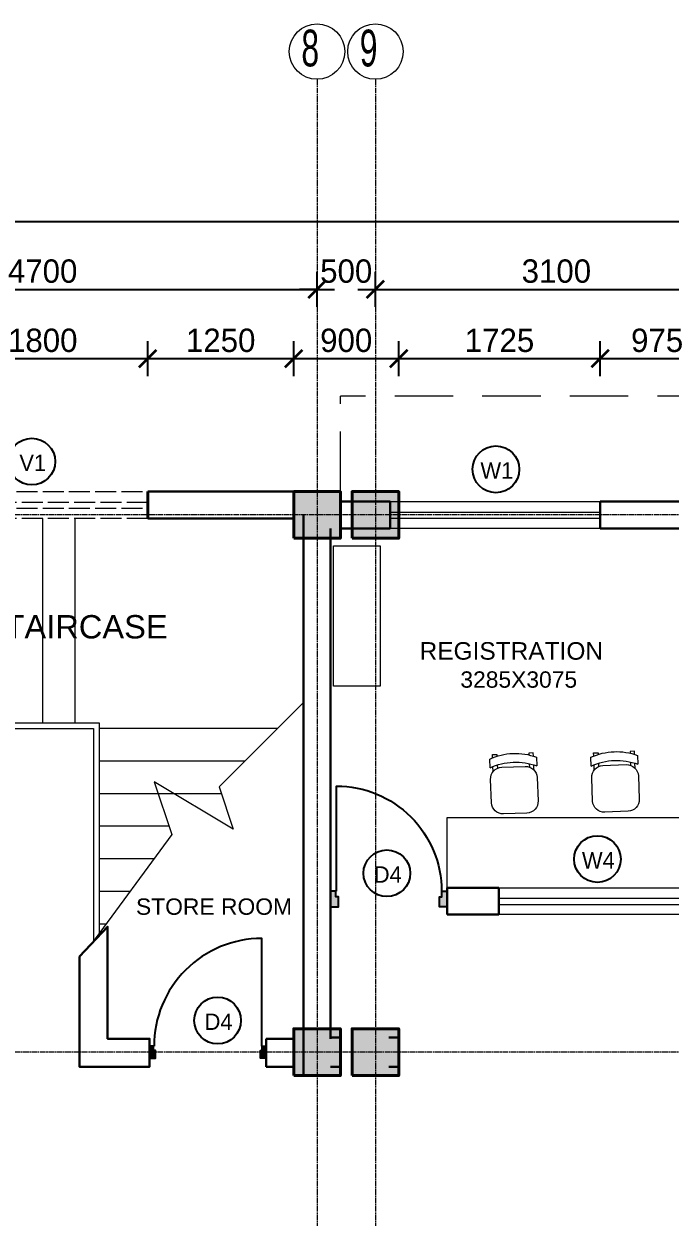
# Model space of a CAD drawing. Header units: inches. Extents: x -3071 to 2014935, y -37057 to 549694.
# Drawn here: x 1470038 to 1475573, y 427335 to 437552 of the extents above; entities that cross this region are included whole.
import ezdxf
from ezdxf.enums import TextEntityAlignment as Align

# ---------------------------------------------------------------- set-up
doc = ezdxf.new("R2010")
doc.units = ezdxf.units.IN
doc.header["$MEASUREMENT"] = 0
for name, pattern in [('ACAD_ISO08W100', [36, 24, -3, 6, -3]), ('DASHED', [0.75, 0.5, -0.25]), ('Hidden', [15, 12, -3])]:
    doc.linetypes.add(name, pattern=pattern)
for name, color, linetype, lineweight in [('001-Archi- door window elevation', 92, 'Continuous', 25), ('001-Archi-Opening Tags', 14, 'Continuous', 25), ('002-Archi- Opening', 90, 'Continuous', 25), ('A .09 overhang', 1, 'Continuous', 9), ('A .4 col', 5, 'Continuous', 40), ('A 0.09 Furniture', 30, 'Continuous', 5), ('A 0.13 dw', 3, 'Continuous', 13), ('A 0.13 IND DIM', 240, 'Continuous', 13), ('A 0.40 wall', 160, 'Continuous', 40), ('cen', 50, 'ACAD_ISO08W100', 5), ('DIM', 161, 'Continuous', 15), ('dotted line', 1, 'DASHED', 9), ('Grid Tag', 6, 'Continuous', 20), ('p1 walls stone outline', 4, 'Continuous', 30), ('text', 7, 'Continuous', 25)]:
    doc.layers.add(name, color=color, linetype=linetype, lineweight=lineweight)
doc.styles.add('AERIAL', font='arial.ttf', dxfattribs={"height": 10})
doc.styles.add('Archi 100', font='GOTHIC.TTF', dxfattribs={"height": 200})
doc.styles.add('CG', font='GOTHIC.TTF', dxfattribs={"height": 40})
doc.styles.get("Standard").update_dxf_attribs({"font": 'GOTHIC.TTF'})
doc.dimstyles.new('Archi 100', dxfattribs={"dimtxt": 200, "dimasz": 150, "dimexe": 150, "dimexo": 300, "dimgap": 50, "dimtad": 1, "dimdec": 0, "dimrnd": 5, "dimzin": 0, "dimdsep": 46, "dimtxsty": 'Archi 100', "dimblk": 'ARCHTICK', "dimcen": 0.09, "dimdle": 150, "dimclrd": 256, "dimclre": 256, "dimclrt": 256, "dimadec": 0, "dimazin": 0, "dimtfac": 1, "dimtdec": 0, "dimtix": 1, "dimtofl": 0, "dimtmove": 0, "dimatfit": 3, "dimfxl": 150, "dimfxlon": 1, "dimtolj": 1, "dimtzin": 0, "dimlwd": -1, "dimlwe": -1, "dimarcsym": 0})

# ---------------------------------------------------------------- blocks, each defined once
blk = doc.blocks.new('*U655')
at = {"ltscale": 100}
for points in [[(5, 50), (5, -50), (55, -50), (55, 15), (40, 15), (40, 50)], [(995, 50), (995, -50), (945, -50), (945, 15), (960, 15), (960, 50)]]:
    blk.add_hatch(color=256, dxfattribs=at).paths.add_polyline_path(points)
blk.add_lwpolyline([(43, 50), (43, 964, -0.414214), (957, 50)], format="xyb", dxfattribs=at)
for points in [[(5, 50), (5, -50), (55, -50), (55, 15), (40, 15), (40, 50)], [(995, 50), (995, -50), (945, -50), (945, 15), (960, 15), (960, 50)]]:
    blk.add_lwpolyline(points, close=True)
blk = doc.blocks.new('VENT 1800')
at = {"layer": 'A 0.13 dw', "linetype": 'Hidden', "ltscale": 15}
for p, q in [((165850, 199351), (167650, 199351)), ((167650, 199258), (165850, 199258)), ((165850, 199208), (167650, 199208)), ((167650, 199121), (165850, 199121))]:
    blk.add_line(p, q, dxfattribs=at)
at = {"layer": 'A 0.40 wall', "ltscale": 15}
for p, q in [((165850, 199121), (165850, 199351)), ((167650, 199351), (167650, 199121)), ((165850, 199258), (165850, 199208)), ((167650, 199208), (167650, 199258))]:
    blk.add_line(p, q, dxfattribs=at)
blk = doc.blocks.new('W2')
at = {"layer": 'A 0.13 dw'}
for points in [[(143910, 195589), (143910, 195359), (142110, 195359), (142110, 195589)], [(142110, 195446), (143910, 195446), (143910, 195496), (142110, 195496)]]:
    blk.add_lwpolyline(points, close=True, dxfattribs=at)
blk = doc.blocks.new('grid')
at = {"layer": 'Grid Tag', "linetype": 'Continuous', "ltscale": 30}
blk.add_circle((51, 48), 264, dxfattribs=at)
blk.add_attdef('GRID', (-143, -93), '', height=200)
blk = doc.blocks.new('chair ordinary plan')
at = {"linetype": 'Continuous'}
for p, q in [((100, 515), (-100, 515)), ((-200, 415), (-200, 215)), ((200, 215), (200, 415)), ((-200, 115), (-200, 40)), ((-100, 115), (100, 115)), ((200, 40), (200, 115))]:
    blk.add_line(p, q, dxfattribs=at)
for points in [[(-175, 149), (-175, 105)], [(-137, 94), (-137, 122)], [(137, 94), (137, 122)], [(175, 149), (175, 105)], [(-175, 30), (-175, 3), (-137, 3), (-137, 19)], [(175, 30), (175, 3), (137, 3), (137, 19)]]:
    blk.add_lwpolyline(points, dxfattribs=at)
for centre, radius, start, end in [((-100, 415), 100, 90, 180), ((100, 415), 100, 0, 90), ((-100, 215), 100, 180, 270), ((100, 215), 100, 270, 0), ((0, 595), 520, 247.3799, 292.6201), ((0, 520), 520, 247.3799, 292.6201)]:
    blk.add_arc(centre, radius, start, end, dxfattribs=at)
blk = doc.blocks.new('bench 0400 x 1200 plan')
at = {"color": 0, "linetype": 'Continuous'}
blk.add_lwpolyline([(1200, 0), (0, 0), (0, 400), (1200, 400)], close=True, dxfattribs=at)
blk = doc.blocks.new('*U1552')
at = {"ltscale": 100}
for points in [[(5, 50), (5, -50), (55, -50), (55, 15), (40, 15), (40, 50)], [(745, 50), (745, -50), (695, -50), (695, 15), (710, 15), (710, 50)]]:
    blk.add_hatch(color=256, dxfattribs=at).paths.add_polyline_path(points)
blk.add_lwpolyline([(43, 50), (43, 716, -0.414214), (709, 50)], format="xyb", dxfattribs=at)
for points in [[(5, 50), (5, -50), (55, -50), (55, 15), (40, 15), (40, 50)], [(745, 50), (745, -50), (695, -50), (695, 15), (710, 15), (710, 50)]]:
    blk.add_lwpolyline(points, close=True)
blk = doc.blocks.new('window tag')
blk.add_circle((0, 0), 200)
at = {"style": 'Archi 100', "flags": 1}
for tag, p in [('WIDTH', (15, 174.5)), ('HEIGHT', (-4.5, -348.5))]:
    blk.add_attdef(tag, p, '', height=200, dxfattribs=at)
at = {"style": 'Archi 100'}
blk.add_attdef('SYMBOL', text='', height=200, dxfattribs=at).set_placement((8, -10.5), align=Align.MIDDLE_CENTER)
blk = doc.blocks.new('EWD')
at = {"layer": 'A 0.13 dw'}
for points in [[(1200362, 362216), (1200362, 361986), (1198562, 361986), (1198562, 362216)], [(1198562, 362073), (1200362, 362073), (1200362, 362123), (1198562, 362123)]]:
    blk.add_lwpolyline(points, close=True, dxfattribs=at)
blk = doc.blocks.new('_ArchTick')
at = {"color": 0, "linetype": 'ByBlock', "const_width": 0.15}
blk.add_lwpolyline([(-0.5, -0.5), (0.5, 0.5)], dxfattribs=at)
blk = doc.blocks.new('*D1672')
at = {"transparency": 16777216}
for p, q in [((1469300, 434536), (1469300, 434836)), ((1471099, 434536), (1471099, 434836)), ((1469150, 434686), (1471249, 434686))]:
    blk.add_line(p, q, dxfattribs=at)
at = {"layer": 'Defpoints', "color": 0, "transparency": 16777216}
for p in [(1471099, 434686), (1469300, 433547), (1471099, 433547)]:
    blk.add_point(p, dxfattribs=at)
at = {"transparency": 16777216, "xscale": 150, "yscale": 150, "zscale": 150, "rotation": 180}
blk.add_blockref('_ArchTick', (1469300, 434686), dxfattribs=at)
at = {"transparency": 16777216, "xscale": 150, "yscale": 150, "zscale": 150}
blk.add_blockref('_ArchTick', (1471099, 434686), dxfattribs=at)
at = {"transparency": 16777216, "insert": (1470200, 434841), "char_height": 200, "attachment_point": 5, "style": 'Archi 100'}
blk.add_mtext('\\A1;1800', dxfattribs=at)
blk = doc.blocks.new('*D1673')
at = {"transparency": 16777216}
for p, q in [((1471099, 434536), (1471099, 434836)), ((1472349, 434536), (1472349, 434836)), ((1470949, 434686), (1472499, 434686))]:
    blk.add_line(p, q, dxfattribs=at)
at = {"layer": 'Defpoints', "color": 0, "transparency": 16777216}
for p in [(1472349, 434686), (1471099, 433547), (1472349, 433547)]:
    blk.add_point(p, dxfattribs=at)
at = {"transparency": 16777216, "xscale": 150, "yscale": 150, "zscale": 150, "rotation": 180}
blk.add_blockref('_ArchTick', (1471099, 434686), dxfattribs=at)
at = {"transparency": 16777216, "xscale": 150, "yscale": 150, "zscale": 150}
blk.add_blockref('_ArchTick', (1472349, 434686), dxfattribs=at)
at = {"transparency": 16777216, "insert": (1471724, 434841), "char_height": 200, "attachment_point": 5, "style": 'Archi 100'}
blk.add_mtext('\\A1;1250', dxfattribs=at)
blk = doc.blocks.new('*D1674')
at = {"transparency": 16777216}
for p, q in [((1472349, 434536), (1472349, 434836)), ((1473249, 434536), (1473249, 434836)), ((1472199, 434686), (1473399, 434686))]:
    blk.add_line(p, q, dxfattribs=at)
at = {"layer": 'Defpoints', "color": 0, "transparency": 16777216}
for p in [(1473249, 434686), (1472349, 433547), (1473249, 433547)]:
    blk.add_point(p, dxfattribs=at)
at = {"transparency": 16777216, "xscale": 150, "yscale": 150, "zscale": 150, "rotation": 180}
blk.add_blockref('_ArchTick', (1472349, 434686), dxfattribs=at)
at = {"transparency": 16777216, "xscale": 150, "yscale": 150, "zscale": 150}
blk.add_blockref('_ArchTick', (1473249, 434686), dxfattribs=at)
at = {"transparency": 16777216, "insert": (1472799, 434841), "char_height": 200, "attachment_point": 5, "style": 'Archi 100'}
blk.add_mtext('\\A1;900', dxfattribs=at)
blk = doc.blocks.new('*D1675')
at = {"transparency": 16777216}
for p, q in [((1473249, 434536), (1473249, 434836)), ((1474974, 434536), (1474974, 434836)), ((1473099, 434686), (1475124, 434686))]:
    blk.add_line(p, q, dxfattribs=at)
at = {"layer": 'Defpoints', "color": 0, "transparency": 16777216}
for p in [(1474974, 434686), (1473249, 433547), (1474974, 433462)]:
    blk.add_point(p, dxfattribs=at)
at = {"transparency": 16777216, "xscale": 150, "yscale": 150, "zscale": 150, "rotation": 180}
blk.add_blockref('_ArchTick', (1473249, 434686), dxfattribs=at)
at = {"transparency": 16777216, "xscale": 150, "yscale": 150, "zscale": 150}
blk.add_blockref('_ArchTick', (1474974, 434686), dxfattribs=at)
at = {"transparency": 16777216, "insert": (1474112, 434841), "char_height": 200, "attachment_point": 5, "style": 'Archi 100'}
blk.add_mtext('\\A1;1725', dxfattribs=at)
blk = doc.blocks.new('*D1676')
at = {"transparency": 16777216}
for p, q in [((1474974, 434536), (1474974, 434836)), ((1475949, 434536), (1475949, 434836)), ((1474824, 434686), (1476099, 434686))]:
    blk.add_line(p, q, dxfattribs=at)
at = {"layer": 'Defpoints', "color": 0, "transparency": 16777216}
for p in [(1475949, 434686), (1475949, 433547), (1474974, 433462)]:
    blk.add_point(p, dxfattribs=at)
at = {"transparency": 16777216, "xscale": 150, "yscale": 150, "zscale": 150, "rotation": 180}
blk.add_blockref('_ArchTick', (1474974, 434686), dxfattribs=at)
at = {"transparency": 16777216, "xscale": 150, "yscale": 150, "zscale": 150}
blk.add_blockref('_ArchTick', (1475949, 434686), dxfattribs=at)
at = {"transparency": 16777216, "insert": (1475462, 434841), "char_height": 200, "attachment_point": 5, "style": 'Archi 100'}
blk.add_mtext('\\A1;975', dxfattribs=at)
blk = doc.blocks.new('*D1693')
at = {"transparency": 16777216}
for p, q in [((1467849, 435129), (1467849, 435429)), ((1472549, 435129), (1472549, 435429)), ((1467699, 435279), (1472699, 435279))]:
    blk.add_line(p, q, dxfattribs=at)
at = {"layer": 'Defpoints', "color": 0, "transparency": 16777216}
for p in [(1472549, 435279), (1467849, 433547), (1472549, 433547)]:
    blk.add_point(p, dxfattribs=at)
at = {"transparency": 16777216, "xscale": 150, "yscale": 150, "zscale": 150, "rotation": 180}
blk.add_blockref('_ArchTick', (1467849, 435279), dxfattribs=at)
at = {"transparency": 16777216, "xscale": 150, "yscale": 150, "zscale": 150}
blk.add_blockref('_ArchTick', (1472549, 435279), dxfattribs=at)
at = {"transparency": 16777216, "insert": (1470199, 435434), "char_height": 200, "attachment_point": 5, "style": 'Archi 100'}
blk.add_mtext('\\A1;4700', dxfattribs=at)
blk = doc.blocks.new('*D1694')
at = {"transparency": 16777216}
for p, q in [((1472549, 435129), (1472549, 435429)), ((1473049, 435129), (1473049, 435429)), ((1472549, 435279), (1472399, 435279)), ((1473049, 435279), (1473199, 435279))]:
    blk.add_line(p, q, dxfattribs=at)
at = {"layer": 'Defpoints', "color": 0, "transparency": 16777216}
for p in [(1473049, 435279), (1472549, 433547), (1473049, 433547)]:
    blk.add_point(p, dxfattribs=at)
at = {"transparency": 16777216, "xscale": 150, "yscale": 150, "zscale": 150}
blk.add_blockref('_ArchTick', (1472549, 435279), dxfattribs=at)
at = {"transparency": 16777216, "xscale": 150, "yscale": 150, "zscale": 150, "rotation": 180}
blk.add_blockref('_ArchTick', (1473049, 435279), dxfattribs=at)
at = {"transparency": 16777216, "insert": (1472799, 435434), "char_height": 200, "attachment_point": 5, "style": 'Archi 100'}
blk.add_mtext('\\A1;500', dxfattribs=at)
blk = doc.blocks.new('*D1695')
at = {"transparency": 16777216}
for p, q in [((1473049, 435129), (1473049, 435429)), ((1476149, 435129), (1476149, 435429)), ((1472899, 435279), (1476299, 435279))]:
    blk.add_line(p, q, dxfattribs=at)
at = {"layer": 'Defpoints', "color": 0, "transparency": 16777216}
for p in [(1476149, 435279), (1473049, 433547), (1476149, 433547)]:
    blk.add_point(p, dxfattribs=at)
at = {"transparency": 16777216, "xscale": 150, "yscale": 150, "zscale": 150, "rotation": 180}
blk.add_blockref('_ArchTick', (1473049, 435279), dxfattribs=at)
at = {"transparency": 16777216, "xscale": 150, "yscale": 150, "zscale": 150}
blk.add_blockref('_ArchTick', (1476149, 435279), dxfattribs=at)
at = {"transparency": 16777216, "insert": (1474599, 435434), "char_height": 200, "attachment_point": 5, "style": 'Archi 100'}
blk.add_mtext('\\A1;3100', dxfattribs=at)
blk = doc.blocks.new('*D1699')
at = {"transparency": 16777216}
for p, q in [((1448099, 435709), (1448099, 436009)), ((1487149, 435709), (1487149, 436009)), ((1447949, 435859), (1487299, 435859))]:
    blk.add_line(p, q, dxfattribs=at)
at = {"layer": 'Defpoints', "color": 0, "transparency": 16777216}
for p in [(1487149, 435859), (1448099, 433547), (1487149, 433547)]:
    blk.add_point(p, dxfattribs=at)
at = {"transparency": 16777216, "xscale": 150, "yscale": 150, "zscale": 150, "rotation": 180}
blk.add_blockref('_ArchTick', (1448099, 435859), dxfattribs=at)
at = {"transparency": 16777216, "xscale": 150, "yscale": 150, "zscale": 150}
blk.add_blockref('_ArchTick', (1487149, 435859), dxfattribs=at)
at = {"transparency": 16777216, "insert": (1467624, 436014), "char_height": 200, "attachment_point": 5, "style": 'Archi 100'}
blk.add_mtext('\\A1;39050', dxfattribs=at)

msp = doc.modelspace()

# ---------------------------------------------------------------- hatches: boundary and pattern name
at = {"layer": 'A .4 col', "linetype": 'Continuous'}
h = msp.add_hatch(color=256, dxfattribs=at)
h.dxf.hatch_style = 1
h.paths.add_polyline_path([(1472349.45, 433147.13), (1472749.45, 433147.13), (1472749.45, 433547.13), (1472349.45, 433547.13)])
h = msp.add_hatch(color=256, dxfattribs=at)
h.dxf.hatch_style = 1
h.paths.add_polyline_path([(1472849.45, 433147.13), (1473249.45, 433147.13), (1473249.45, 433547.13), (1472849.45, 433547.13)])
h = msp.add_hatch(color=256, dxfattribs=at)
h.dxf.hatch_style = 1
h.paths.add_polyline_path([(1472349.45, 428547.13), (1472749.45, 428547.13), (1472749.45, 428947.13), (1472349.45, 428947.13)])
h = msp.add_hatch(color=256, dxfattribs=at)
h.dxf.hatch_style = 1
h.paths.add_polyline_path([(1472849.45, 428547.13), (1473249.45, 428547.13), (1473249.45, 428947.13), (1472849.45, 428947.13)])

# ---------------------------------------------------------------- linework, layer by layer
at = {"layer": 'A .09 overhang', "ltscale": 20}
msp.add_line((1472749.45, 433547.9), (1472749.45, 434062.9), dxfattribs=at)
at = {"layer": 'A .4 col', "linetype": 'Continuous'}
for points in [[(1472349.45, 433147.13), (1472749.45, 433147.13), (1472749.45, 433547.13), (1472349.45, 433547.13)], [(1472849.45, 433147.13), (1473249.45, 433147.13), (1473249.45, 433547.13), (1472849.45, 433547.13)], [(1472349.45, 428547.13), (1472749.45, 428547.13), (1472749.45, 428947.13), (1472349.45, 428947.13)], [(1472849.45, 428547.13), (1473249.45, 428547.13), (1473249.45, 428947.13), (1472849.45, 428947.13)]]:
    msp.add_lwpolyline(points, close=True, dxfattribs=at)
at = {"layer": 'A 0.09 Furniture', "linetype": 'Continuous'}
for p, q in [((1473664.16, 430755.6), (1476090.12, 430755.6)), ((1473664.16, 430155.6), (1473664.16, 430755.6))]:
    msp.add_line(p, q, dxfattribs=at)
at = {"layer": 'cen', "ltscale": 2}
for p, q in [((1472549.45, 437077.51), (1472549.45, 411992.49)), ((1473049.45, 437077.51), (1473049.45, 411992.49)), ((1491464.45, 433347.13), (1443784.45, 433347.13)), ((1491464.45, 428747.13), (1443784.45, 428747.13))]:
    msp.add_line(p, q, dxfattribs=at)
at = {"layer": 'DIM', "ltscale": 20}
for p, q in [((1470199.45, 431568.37), (1470199.45, 433317.13)), ((1470478.45, 431568.37), (1470478.45, 433317.13)), ((1472210.7, 431518.37), (1470684.45, 431518.37)), ((1471931.7, 431239.37), (1470684.45, 431239.37)), ((1471731.42, 430960.37), (1470684.45, 430960.37)), ((1471281.25, 430681.37), (1470684.45, 430681.37)), ((1471150.56, 430402.37), (1470684.45, 430402.37)), ((1470945.89, 430123.37), (1470684.45, 430123.37)), ((1470741.22, 429844.37), (1470684.45, 429844.37))]:
    msp.add_line(p, q, dxfattribs=at)
at = {"layer": 'DIM'}
for p, q in [((1469714.45, 431568.37), (1470684.45, 431568.37)), ((1469764.45, 431518.37), (1470634.45, 431518.37)), ((1470634.45, 431518.37), (1470634.45, 429704.93)), ((1470684.45, 431568.37), (1470684.45, 429758.02))]:
    msp.add_line(p, q, dxfattribs=at)
at = {"layer": 'DIM', "ltscale": 20}
msp.add_lwpolyline([(1472434.45, 431742.13), (1471711.93, 431019.61), (1471831.45, 430656.31), (1471154.59, 431061.34), (1471304.36, 430612.04), (1470617.56, 429675.79)], dxfattribs=at)
at = {"layer": 'dotted line', "ltscale": 1000}
for p in [(1487964.45, 434362.9), (1472749.45, 433547.9)]:
    msp.add_line(p, (1472749.45, 434362.9), dxfattribs=at)
at = {"layer": 'p1 walls stone outline'}
for p, q in [((1472549.45, 433547.13), (1471099.47, 433547.13)), ((1473174.43, 433462.13), (1472749.45, 433462.13)), ((1473174.43, 433462.13), (1473174.43, 433232.13)), ((1477049.51, 433462.13), (1474974.31, 433462.13)), ((1474974.31, 433462.13), (1474974.31, 433232.13)), ((1472434.45, 433347.13), (1472434.45, 428547.13)), ((1472349.45, 433317.13), (1471099.47, 433317.13)), ((1472664.45, 433232.13), (1472664.05, 428862.13)), ((1473174.43, 433232.13), (1472749.45, 433232.13)), ((1476034.45, 433232.13), (1474974.31, 433232.13)), ((1474106.63, 430155.59), (1473664.16, 430155.59)), ((1473664.16, 430155.59), (1473664.16, 429925.59)), ((1474106.63, 430155.59), (1474106.63, 429925.59)), ((1473664.16, 429925.6), (1474106.63, 429925.6)), ((1472114.4, 428862.13), (1472349.45, 428862.13)), ((1472114.4, 428862.13), (1472114.4, 428622.13)), ((1472749.45, 428872.13), (1472664.45, 428872.13)), ((1473249.45, 428872.13), (1473164.45, 428872.13)), ((1472114.4, 428622.13), (1472349.45, 428622.13)), ((1472749.45, 428622.13), (1472664.45, 428622.13)), ((1473249.45, 428622.13), (1473164.45, 428622.13))]:
    msp.add_line(p, q, dxfattribs=at)
msp.add_lwpolyline([(1470514.45, 429565.91), (1470514.45, 428622.13), (1471114.4, 428622.13), (1471114.4, 428862.13), (1470754.45, 428862.13), (1470754.45, 429820.73)], close=True, dxfattribs=at)

# ---------------------------------------------------------------- block references
ref = msp.add_blockref('grid', (1472503.22, 437271.7), dxfattribs=dict(xscale=0.8987445155798923, yscale=0.8987445155798923, zscale=0.8987445155798923))
ref.add_attrib('GRID', '8', (1472414.69, 437187.91), dxfattribs={"height": 314.56, "width": 0.65})
ref = msp.add_blockref('grid', (1473003.22, 437271.7), dxfattribs=dict(xscale=0.8987445155798923, yscale=0.8987445155798923, zscale=0.8987445155798923))
ref.add_attrib('GRID', '9', (1472914.69, 437187.91), dxfattribs={"height": 314.56, "width": 0.65})
at = {"layer": '001-Archi- door window elevation', "color": 2}
msp.add_blockref('EWD', (275544.75, 67939.34), dxfattribs=at)
at = {"layer": '001-Archi-Opening Tags'}
ref = msp.add_blockref('window tag', (1470106.24, 433804.2), dxfattribs=at)
ref.add_attrib('SYMBOL', 'V1', dxfattribs={"layer": '0', "height": 140, "style": 'CG'}).set_placement((1470114.24, 433793.7), align=Align.MIDDLE_CENTER)
ref = msp.add_blockref('window tag', (1474081.18, 433737.93), dxfattribs=at)
ref.add_attrib('SYMBOL', 'W1', dxfattribs={"layer": '0', "height": 140, "style": 'CG'}).set_placement((1474089.18, 433727.43), align=Align.MIDDLE_CENTER)
ref = msp.add_blockref('window tag', (1474950.48, 430400.29), dxfattribs=at)
ref.add_attrib('SYMBOL', 'W4', dxfattribs={"layer": '0', "height": 140, "style": 'CG'}).set_placement((1474958.48, 430389.79), align=Align.MIDDLE_CENTER)
ref = msp.add_blockref('window tag', (1473147.13, 430278.92), dxfattribs=at)
ref.add_attrib('SYMBOL', 'D4', dxfattribs={"layer": '0', "height": 140, "style": 'CG'}).set_placement((1473155.13, 430268.42), align=Align.MIDDLE_CENTER)
ref = msp.add_blockref('window tag', (1471697.68, 429018.41), dxfattribs=at)
ref.add_attrib('SYMBOL', 'D4', dxfattribs={"layer": '0', "height": 140, "style": 'CG'}).set_placement((1471705.68, 429007.91), align=Align.MIDDLE_CENTER)
at = {"layer": '002-Archi- Opening'}
for name, p, xscale, yscale, zscale in [('*U1552', (1472657.4, 430058.22), 1.351351351346239, 1.351351351346239, 1.351351351346239), ('*U655', (1472119.45, 428747.13), -1.010101010106155, 1.01010101010101, 1.01010101010101)]:
    msp.add_blockref(name, p, dxfattribs=dict(at, xscale=xscale, yscale=yscale, zscale=zscale))
at = {"layer": 'A 0.09 Furniture', "linetype": 'Continuous', "rotation": 270}
msp.add_blockref('bench 0400 x 1200 plan', (1472691.04, 433081.48), dxfattribs=at)
at = {"layer": 'A 0.09 Furniture', "linetype": 'Continuous', "xscale": -1, "rotation": 182.2830288970792}
for p in [(1474226.22, 431305.22), (1475092.6, 431320.14)]:
    msp.add_blockref('chair ordinary plan', p, dxfattribs=at)
at = {"layer": 'A 0.13 IND DIM'}
msp.add_blockref('W2', (1331064.16, 237873.53), dxfattribs=at)
at = {"layer": 'p1 walls stone outline'}
msp.add_blockref('VENT 1800', (1303449.37, 234196.42), dxfattribs=at)

# ---------------------------------------------------------------- texts
at = {"layer": 'text', "attachment_point": 1, "style": 'AERIAL'}
for s, insert, char_height, width in [('MAIN STAIRCASE', (1468909.92, 432489.74), 200, 14192.8258), ('REGISTRATION\\P{\\H0.75x;        \\H1.244x;3285X3075}', (1473427.31, 432257.96), 150, 14192.8258), ('STORE ROOM', (1470998.53, 430063.48), 140, 1897.5412)]:
    msp.add_mtext(s, dxfattribs=dict(at, insert=insert, char_height=char_height, width=width))

# ---------------------------------------------------------------- dimensions: what is measured, and where the dimension line sits
for base, p1, p2, picture, middle in [((1487149.45, 435858.53), (1448099.45, 433547.13), (1487149.45, 433547.13), '*D1699', (1467624.45, 436013.56)), ((1472549.45, 435278.67), (1467849.45, 433547.13), (1472549.45, 433547.13), '*D1693', (1470199.45, 435433.7)), ((1473049.45, 435278.67), (1472549.45, 433547.13), (1473049.45, 433547.13), '*D1694', (1472799.45, 435433.7)), ((1476149.45, 435278.67), (1473049.45, 433547.13), (1476149.45, 433547.13), '*D1695', (1474599.45, 435433.7))]:
    dim = msp.add_linear_dim(base=base, p1=p1, p2=p2, dimstyle='Archi 100')
    dim.commit()
    dim.dimension.update_dxf_attribs({"geometry": picture, "text_midpoint": middle})
for base, p1, p2, picture, middle in [((1471099.47, 434686.37), (1469299.59, 433547.13), (1471099.47, 433547.13), '*D1672', (1470199.53, 434841.4)), ((1472349.45, 434686.37), (1471099.47, 433547.13), (1472349.45, 433547.13), '*D1673', (1471724.46, 434841.4)), ((1473249.45, 434686.37), (1472349.45, 433547.13), (1473249.45, 433547.13), '*D1674', (1472799.45, 434841.4)), ((1474974.31, 434686.37), (1473249.45, 433547.13), (1474974.31, 433462.13), '*D1675', (1474111.88, 434841.4)), ((1475949.45, 434686.37), (1474974.31, 433462.13), (1475949.45, 433547.13), '*D1676', (1475461.88, 434841.4))]:
    dim = msp.add_linear_dim(base=base, p1=p1, p2=p2, dimstyle='Archi 100', override={"dimtmove": 1})
    dim.commit()
    dim.dimension.update_dxf_attribs({"geometry": picture, "text_midpoint": middle})

doc.saveas('drawing.dxf')
